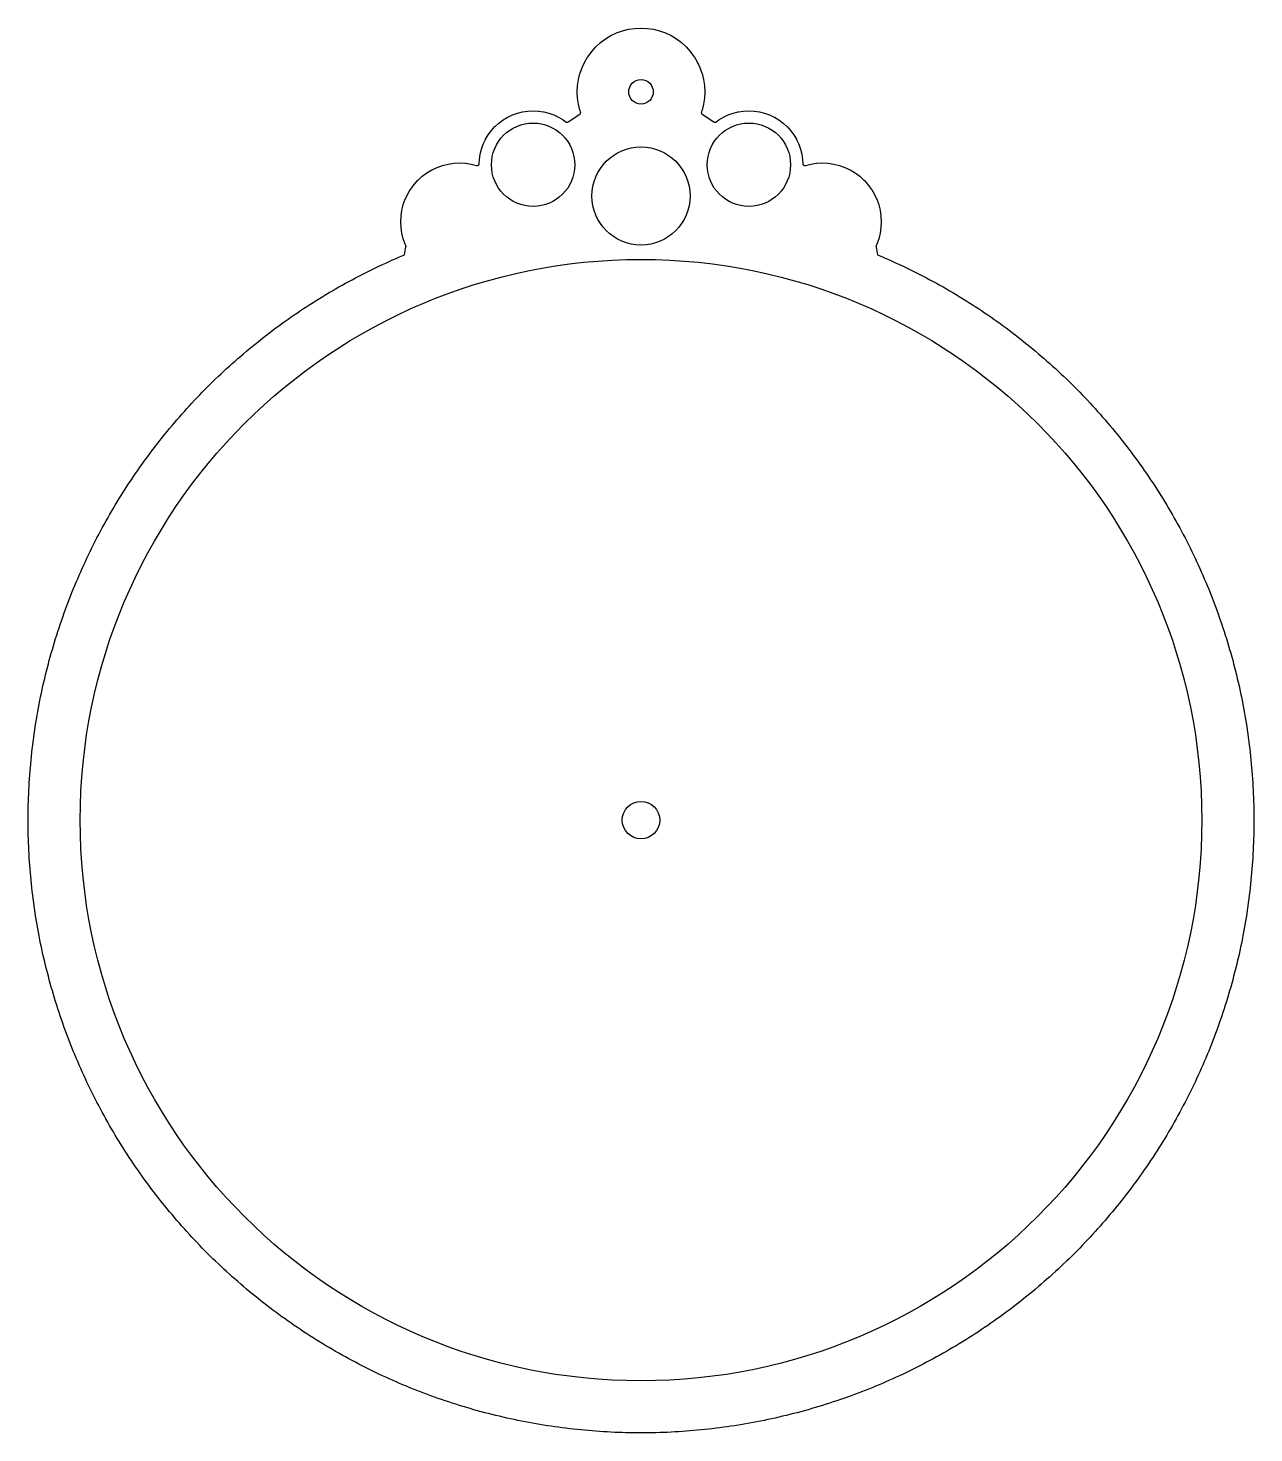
# Model space of a CAD drawing. Header units: millimetres. Extents: x -92 to 92, y -92 to 118.
import ezdxf

# ---------------------------------------------------------------- set-up
doc = ezdxf.new("R2010")
doc.units = ezdxf.units.MM
for name, color, linetype in [('CUT_INNER', 6, 'Continuous'), ('CUT_OUTER', 1, 'Continuous'), ('GUIDE', 3, 'Continuous')]:
    doc.layers.add(name, color=color, linetype=linetype)

msp = doc.modelspace()

# ---------------------------------------------------------------- linework, layer by layer
at = {"layer": 'CUT_INNER'}
for centre, radius in [((0, 108.7491), 1.83), ((-16.104, 97.8606), 6.222), ((16.104, 97.8606), 6.222), ((0, 93.1941), 7.32), ((0, 0), 2.795)]:
    msp.add_circle(centre, radius, dxfattribs=at)
at = {"layer": 'CUT_OUTER'}
msp.add_lwpolyline([(91.4983, -0.5614), (91.4931, -1.1228), (91.4845, -1.6842), (91.4724, -2.2455), (91.4569, -2.8067), (91.438, -3.3679), (91.4156, -3.9289), (91.3898, -4.4897), (91.3605, -5.0504), (91.3278, -5.6108), (91.2917, -6.1711), (91.2521, -6.7312), (91.2091, -7.2909), (91.1626, -7.8505), (91.1127, -8.4097), (91.0594, -8.9686), (91.0027, -9.5271), (90.9425, -10.0853), (90.8789, -10.6432), (90.8119, -11.2006), (90.7414, -11.7576), (90.6676, -12.3141), (90.5903, -12.8702), (90.5097, -13.4258), (90.4256, -13.9809), (90.3381, -14.5355), (90.2472, -15.0896), (90.1529, -15.643), (90.0552, -16.1959), (89.9542, -16.7481), (89.8497, -17.2998), (89.7419, -17.8508), (89.6306, -18.4011), (89.516, -18.9507), (89.3981, -19.4996), (89.2767, -20.0478), (89.1521, -20.5952), (89.024, -21.1418), (88.8926, -21.6877), (88.7579, -22.2327), (88.6198, -22.7769), (88.4783, -23.3202), (88.3336, -23.8627), (88.1855, -24.4042), (88.0341, -24.9449), (87.8794, -25.4846), (87.7214, -26.0233), (87.56, -26.561), (87.3954, -27.0978), (87.2275, -27.6335), (87.0563, -28.1682), (86.8818, -28.7019), (86.7041, -29.2344), (86.5231, -29.7659), (86.3388, -30.2962), (86.1513, -30.8254), (85.9605, -31.3535), (85.7665, -31.8803), (85.5693, -32.406), (85.3688, -32.9304), (85.1652, -33.4536), (84.9583, -33.9755), (84.7482, -34.4962), (84.535, -35.0155), (84.3185, -35.5336), (84.0989, -36.0503), (83.8761, -36.5656), (83.6502, -37.0796), (83.4211, -37.5922), (83.1889, -38.1033), (82.9535, -38.613), (82.715, -39.1213), (82.4734, -39.6281), (82.2287, -40.1334), (81.9809, -40.6372), (81.73, -41.1394), (81.4761, -41.6401), (81.219, -42.1393), (80.9589, -42.6368), (80.6958, -43.1328), (80.4296, -43.6271), (80.1604, -44.1198), (79.8882, -44.6108), (79.613, -45.1002), (79.3347, -45.5878), (79.0535, -46.0738), (78.7693, -46.558), (78.4822, -47.0404), (78.1921, -47.5211), (77.899, -48), (77.603, -48.477), (77.3041, -48.9523), (77.0023, -49.4257), (76.6976, -49.8972), (76.39, -50.3669), (76.0795, -50.8347), (75.7661, -51.3005), (75.4499, -51.7645), (75.1309, -52.2264), (74.809, -52.6864), (74.4843, -53.1445), (74.1568, -53.6005), (73.8266, -54.0545), (73.4935, -54.5065), (73.1577, -54.9564), (72.8191, -55.4043), (72.4778, -55.85), (72.1337, -56.2937), (71.7869, -56.7352), (71.4375, -57.1746), (71.0853, -57.6119), (70.7305, -58.047), (70.373, -58.4799), (70.0128, -58.9106), (69.65, -59.3391), (69.2846, -59.7653), (68.9166, -60.1893), (68.546, -60.611), (68.1728, -61.0305), (67.797, -61.4476), (67.4187, -61.8625), (67.0379, -62.275), (66.6545, -62.6852), (66.2686, -63.093), (65.8802, -63.4984), (65.4894, -63.9014), (65.096, -64.3021), (64.7003, -64.7003), (64.3021, -65.096), (63.9014, -65.4894), (63.4984, -65.8802), (63.093, -66.2686), (62.6852, -66.6545), (62.275, -67.0379), (61.8625, -67.4187), (61.4476, -67.797), (61.0305, -68.1728), (60.611, -68.546), (60.1893, -68.9166), (59.7653, -69.2846), (59.3391, -69.65), (58.9106, -70.0128), (58.4799, -70.373), (58.047, -70.7305), (57.6119, -71.0853), (57.1746, -71.4375), (56.7352, -71.7869), (56.2937, -72.1337), (55.85, -72.4778), (55.4043, -72.8191), (54.9564, -73.1577), (54.5065, -73.4935), (54.0545, -73.8266), (53.6005, -74.1568), (53.1445, -74.4843), (52.6864, -74.809), (52.2264, -75.1309), (51.7645, -75.4499), (51.3005, -75.7661), (50.8347, -76.0795), (50.3669, -76.39), (49.8972, -76.6976), (49.4257, -77.0023), (48.9523, -77.3041), (48.477, -77.603), (48, -77.899), (47.5211, -78.1921), (47.0404, -78.4822), (46.558, -78.7693), (46.0738, -79.0535), (45.5878, -79.3347), (45.1002, -79.613), (44.6108, -79.8882), (44.1198, -80.1604), (43.6271, -80.4296), (43.1328, -80.6958), (42.6368, -80.9589), (42.1393, -81.219), (41.6401, -81.4761), (41.1394, -81.73), (40.6372, -81.9809), (40.1334, -82.2287), (39.6281, -82.4734), (39.1213, -82.715), (38.613, -82.9535), (38.1033, -83.1889), (37.5922, -83.4211), (37.0796, -83.6502), (36.5656, -83.8761), (36.0503, -84.0989), (35.5336, -84.3185), (35.0155, -84.535), (34.4962, -84.7482), (33.9755, -84.9583), (33.4536, -85.1652), (32.9304, -85.3688), (32.406, -85.5693), (31.8803, -85.7665), (31.3535, -85.9605), (30.8254, -86.1513), (30.2962, -86.3388), (29.7659, -86.5231), (29.2344, -86.7041), (28.7019, -86.8818), (28.1682, -87.0563), (27.6335, -87.2275), (27.0978, -87.3954), (26.561, -87.56), (26.0233, -87.7214), (25.4846, -87.8794), (24.9449, -88.0341), (24.4042, -88.1855), (23.8627, -88.3336), (23.3202, -88.4783), (22.7769, -88.6198), (22.2327, -88.7579), (21.6877, -88.8926), (21.1418, -89.024), (20.5952, -89.1521), (20.0478, -89.2767), (19.4996, -89.3981), (18.9507, -89.516), (18.4011, -89.6306), (17.8508, -89.7419), (17.2998, -89.8497), (16.7481, -89.9542), (16.1959, -90.0552), (15.643, -90.1529), (15.0896, -90.2472), (14.5355, -90.3381), (13.9809, -90.4256), (13.4258, -90.5097), (12.8702, -90.5903), (12.3141, -90.6676), (11.7576, -90.7414), (11.2006, -90.8119), (10.6432, -90.8789), (10.0853, -90.9425), (9.5271, -91.0027), (8.9686, -91.0594), (8.4097, -91.1127), (7.8505, -91.1626), (7.2909, -91.2091), (6.7312, -91.2521), (6.1711, -91.2917), (5.6108, -91.3278), (5.0504, -91.3605), (4.4897, -91.3898), (3.9289, -91.4156), (3.3679, -91.438), (2.8067, -91.4569), (2.2455, -91.4724), (1.6842, -91.4845), (1.1228, -91.4931), (0.5614, -91.4983), (0, -91.5), (-0.5614, -91.4983), (-1.1228, -91.4931), (-1.6842, -91.4845), (-2.2455, -91.4724), (-2.8067, -91.4569), (-3.3679, -91.438), (-3.9289, -91.4156), (-4.4897, -91.3898), (-5.0504, -91.3605), (-5.6108, -91.3278), (-6.1711, -91.2917), (-6.7312, -91.2521), (-7.2909, -91.2091), (-7.8505, -91.1626), (-8.4097, -91.1127), (-8.9686, -91.0594), (-9.5271, -91.0027), (-10.0853, -90.9425), (-10.6432, -90.8789), (-11.2006, -90.8119), (-11.7576, -90.7414), (-12.3141, -90.6676), (-12.8702, -90.5903), (-13.4258, -90.5097), (-13.9809, -90.4256), (-14.5355, -90.3381), (-15.0896, -90.2472), (-15.643, -90.1529), (-16.1959, -90.0552), (-16.7481, -89.9542), (-17.2998, -89.8497), (-17.8508, -89.7419), (-18.4011, -89.6306), (-18.9507, -89.516), (-19.4996, -89.3981), (-20.0478, -89.2767), (-20.5952, -89.1521), (-21.1418, -89.024), (-21.6877, -88.8926), (-22.2327, -88.7579), (-22.7769, -88.6198), (-23.3202, -88.4783), (-23.8627, -88.3336), (-24.4042, -88.1855), (-24.9449, -88.0341), (-25.4846, -87.8794), (-26.0233, -87.7214), (-26.561, -87.56), (-27.0978, -87.3954), (-27.6335, -87.2275), (-28.1682, -87.0563), (-28.7019, -86.8818), (-29.2344, -86.7041), (-29.7659, -86.5231), (-30.2962, -86.3388), (-30.8254, -86.1513), (-31.3535, -85.9605), (-31.8803, -85.7665), (-32.406, -85.5693), (-32.9304, -85.3688), (-33.4536, -85.1652), (-33.9755, -84.9583), (-34.4962, -84.7482), (-35.0155, -84.535), (-35.5336, -84.3185), (-36.0503, -84.0989), (-36.5656, -83.8761), (-37.0796, -83.6502), (-37.5922, -83.4211), (-38.1033, -83.1889), (-38.613, -82.9535), (-39.1213, -82.715), (-39.6281, -82.4734), (-40.1334, -82.2287), (-40.6372, -81.9809), (-41.1394, -81.73), (-41.6401, -81.4761), (-42.1393, -81.219), (-42.6368, -80.9589), (-43.1328, -80.6958), (-43.6271, -80.4296), (-44.1198, -80.1604), (-44.6108, -79.8882), (-45.1002, -79.613), (-45.5878, -79.3347), (-46.0738, -79.0535), (-46.558, -78.7693), (-47.0404, -78.4822), (-47.5211, -78.1921), (-48, -77.899), (-48.477, -77.603), (-48.9523, -77.3041), (-49.4257, -77.0023), (-49.8972, -76.6976), (-50.3669, -76.39), (-50.8347, -76.0795), (-51.3005, -75.7661), (-51.7645, -75.4499), (-52.2264, -75.1309), (-52.6864, -74.809), (-53.1445, -74.4843), (-53.6005, -74.1568), (-54.0545, -73.8266), (-54.5065, -73.4935), (-54.9564, -73.1577), (-55.4043, -72.8191), (-55.85, -72.4778), (-56.2937, -72.1337), (-56.7352, -71.7869), (-57.1746, -71.4375), (-57.6119, -71.0853), (-58.047, -70.7305), (-58.4799, -70.373), (-58.9106, -70.0128), (-59.3391, -69.65), (-59.7653, -69.2846), (-60.1893, -68.9166), (-60.611, -68.546), (-61.0305, -68.1728), (-61.4476, -67.797), (-61.8625, -67.4187), (-62.275, -67.0379), (-62.6852, -66.6545), (-63.093, -66.2686), (-63.4984, -65.8802), (-63.9014, -65.4894), (-64.3021, -65.096), (-64.7003, -64.7003), (-65.096, -64.3021), (-65.4894, -63.9014), (-65.8802, -63.4984), (-66.2686, -63.093), (-66.6545, -62.6852), (-67.0379, -62.275), (-67.4187, -61.8625), (-67.797, -61.4476), (-68.1728, -61.0305), (-68.546, -60.611), (-68.9166, -60.1893), (-69.2846, -59.7653), (-69.65, -59.3391), (-70.0128, -58.9106), (-70.373, -58.4799), (-70.7305, -58.047), (-71.0853, -57.6119), (-71.4375, -57.1746), (-71.7869, -56.7352), (-72.1337, -56.2937), (-72.4778, -55.85), (-72.8191, -55.4043), (-73.1577, -54.9564), (-73.4935, -54.5065), (-73.8266, -54.0545), (-74.1568, -53.6005), (-74.4843, -53.1445), (-74.809, -52.6864), (-75.1309, -52.2264), (-75.4499, -51.7645), (-75.7661, -51.3005), (-76.0795, -50.8347), (-76.39, -50.3669), (-76.6976, -49.8972), (-77.0023, -49.4257), (-77.3041, -48.9523), (-77.603, -48.477), (-77.899, -48), (-78.1921, -47.5211), (-78.4822, -47.0404), (-78.7693, -46.558), (-79.0535, -46.0738), (-79.3347, -45.5878), (-79.613, -45.1002), (-79.8882, -44.6108), (-80.1604, -44.1198), (-80.4296, -43.6271), (-80.6958, -43.1328), (-80.9589, -42.6368), (-81.219, -42.1393), (-81.4761, -41.6401), (-81.73, -41.1394), (-81.9809, -40.6372), (-82.2287, -40.1334), (-82.4734, -39.6281), (-82.715, -39.1213), (-82.9535, -38.613), (-83.1889, -38.1033), (-83.4211, -37.5922), (-83.6502, -37.0796), (-83.8761, -36.5656), (-84.0989, -36.0503), (-84.3185, -35.5336), (-84.535, -35.0155), (-84.7482, -34.4962), (-84.9583, -33.9755), (-85.1652, -33.4536), (-85.3688, -32.9304), (-85.5693, -32.406), (-85.7665, -31.8803), (-85.9605, -31.3535), (-86.1513, -30.8254), (-86.3388, -30.2962), (-86.5231, -29.7659), (-86.7041, -29.2344), (-86.8818, -28.7019), (-87.0563, -28.1682), (-87.2275, -27.6335), (-87.3954, -27.0978), (-87.56, -26.561), (-87.7214, -26.0233), (-87.8794, -25.4846), (-88.0341, -24.9449), (-88.1855, -24.4042), (-88.3336, -23.8627), (-88.4783, -23.3202), (-88.6198, -22.7769), (-88.7579, -22.2327), (-88.8926, -21.6877), (-89.024, -21.1418), (-89.1521, -20.5952), (-89.2767, -20.0478), (-89.3981, -19.4996), (-89.516, -18.9507), (-89.6306, -18.4011), (-89.7419, -17.8508), (-89.8497, -17.2998), (-89.9542, -16.7481), (-90.0552, -16.1959), (-90.1529, -15.643), (-90.2472, -15.0896), (-90.3381, -14.5355), (-90.4256, -13.9809), (-90.5097, -13.4258), (-90.5903, -12.8702), (-90.6676, -12.3141), (-90.7414, -11.7576), (-90.8119, -11.2006), (-90.8789, -10.6432), (-90.9425, -10.0853), (-91.0027, -9.5271), (-91.0594, -8.9686), (-91.1127, -8.4097), (-91.1626, -7.8505), (-91.2091, -7.2909), (-91.2521, -6.7312), (-91.2917, -6.1711), (-91.3278, -5.6108), (-91.3605, -5.0504), (-91.3898, -4.4897), (-91.4156, -3.9289), (-91.438, -3.3679), (-91.4569, -2.8067), (-91.4724, -2.2455), (-91.4845, -1.6842), (-91.4931, -1.1228), (-91.4983, -0.5614), (-91.5, 0), (-91.4983, 0.5614), (-91.4931, 1.1228), (-91.4845, 1.6842), (-91.4724, 2.2455), (-91.4569, 2.8067), (-91.438, 3.3679), (-91.4156, 3.9289), (-91.3898, 4.4897), (-91.3605, 5.0504), (-91.3278, 5.6108), (-91.2917, 6.1711), (-91.2521, 6.7312), (-91.2091, 7.2909), (-91.1626, 7.8505), (-91.1127, 8.4097), (-91.0594, 8.9686), (-91.0027, 9.5271), (-90.9425, 10.0853), (-90.8789, 10.6432), (-90.8119, 11.2006), (-90.7414, 11.7576), (-90.6676, 12.3141), (-90.5903, 12.8702), (-90.5097, 13.4258), (-90.4256, 13.9809), (-90.3381, 14.5355), (-90.2472, 15.0896), (-90.1529, 15.643), (-90.0552, 16.1959), (-89.9542, 16.7481), (-89.8497, 17.2998), (-89.7419, 17.8508), (-89.6306, 18.4011), (-89.516, 18.9507), (-89.3981, 19.4996), (-89.2767, 20.0478), (-89.1521, 20.5952), (-89.024, 21.1418), (-88.8926, 21.6877), (-88.7579, 22.2327), (-88.6198, 22.7769), (-88.4783, 23.3202), (-88.3336, 23.8627), (-88.1855, 24.4042), (-88.0341, 24.9449), (-87.8794, 25.4846), (-87.7214, 26.0233), (-87.56, 26.561), (-87.3954, 27.0978), (-87.2275, 27.6335), (-87.0563, 28.1682), (-86.8818, 28.7019), (-86.7041, 29.2344), (-86.5231, 29.7659), (-86.3388, 30.2962), (-86.1513, 30.8254), (-85.9605, 31.3535), (-85.7665, 31.8803), (-85.5693, 32.406), (-85.3688, 32.9304), (-85.1652, 33.4536), (-84.9583, 33.9755), (-84.7482, 34.4962), (-84.535, 35.0155), (-84.3185, 35.5336), (-84.0989, 36.0503), (-83.8761, 36.5656), (-83.6502, 37.0796), (-83.4211, 37.5922), (-83.1889, 38.1033), (-82.9535, 38.613), (-82.715, 39.1213), (-82.4734, 39.6281), (-82.2287, 40.1334), (-81.9809, 40.6372), (-81.73, 41.1394), (-81.4761, 41.6401), (-81.219, 42.1393), (-80.9589, 42.6368), (-80.6958, 43.1328), (-80.4296, 43.6271), (-80.1604, 44.1198), (-79.8882, 44.6108), (-79.613, 45.1002), (-79.3347, 45.5878), (-79.0535, 46.0738), (-78.7693, 46.558), (-78.4822, 47.0404), (-78.1921, 47.5211), (-77.899, 48), (-77.603, 48.477), (-77.3041, 48.9523), (-77.0023, 49.4257), (-76.6976, 49.8972), (-76.39, 50.3669), (-76.0795, 50.8347), (-75.7661, 51.3005), (-75.4499, 51.7645), (-75.1309, 52.2264), (-74.809, 52.6864), (-74.4843, 53.1445), (-74.1568, 53.6005), (-73.8266, 54.0545), (-73.4935, 54.5065), (-73.1577, 54.9564), (-72.8191, 55.4043), (-72.4778, 55.85), (-72.1337, 56.2937), (-71.7869, 56.7352), (-71.4375, 57.1746), (-71.0853, 57.6119), (-70.7305, 58.047), (-70.373, 58.4799), (-70.0128, 58.9106), (-69.65, 59.3391), (-69.2846, 59.7653), (-68.9166, 60.1893), (-68.546, 60.611), (-68.1728, 61.0305), (-67.797, 61.4476), (-67.4187, 61.8625), (-67.0379, 62.275), (-66.6545, 62.6852), (-66.2686, 63.093), (-65.8802, 63.4984), (-65.4894, 63.9014), (-65.096, 64.3021), (-64.7003, 64.7003), (-64.3021, 65.096), (-63.9014, 65.4894), (-63.4984, 65.8802), (-63.093, 66.2686), (-62.6852, 66.6545), (-62.275, 67.0379), (-61.8625, 67.4187), (-61.4476, 67.797), (-61.0305, 68.1728), (-60.611, 68.546), (-60.1893, 68.9166), (-59.7653, 69.2846), (-59.3391, 69.65), (-58.9106, 70.0128), (-58.4799, 70.373), (-58.047, 70.7305), (-57.6119, 71.0853), (-57.1746, 71.4375), (-56.7352, 71.7869), (-56.2937, 72.1337), (-55.85, 72.4778), (-55.4043, 72.8191), (-54.9564, 73.1577), (-54.5065, 73.4935), (-54.0545, 73.8266), (-53.6005, 74.1568), (-53.1445, 74.4843), (-52.6864, 74.809), (-52.2264, 75.1309), (-51.7645, 75.4499), (-51.3005, 75.7661), (-50.8347, 76.0795), (-50.3669, 76.39), (-49.8972, 76.6976), (-49.4257, 77.0023), (-48.9523, 77.3041), (-48.477, 77.603), (-48, 77.899), (-47.5211, 78.1921), (-47.0404, 78.4822), (-46.558, 78.7693), (-46.0738, 79.0535), (-45.5878, 79.3347), (-45.1002, 79.613), (-44.6108, 79.8882), (-44.1198, 80.1604), (-43.6271, 80.4296), (-43.1328, 80.6958), (-42.6368, 80.9589), (-42.1393, 81.219), (-41.6401, 81.4761), (-41.1394, 81.73), (-40.6372, 81.9809), (-40.1334, 82.2287), (-39.6281, 82.4734), (-39.1213, 82.715), (-38.613, 82.9535), (-38.1033, 83.1889), (-37.5922, 83.4211), (-37.0796, 83.6502), (-36.5656, 83.8761), (-36.0503, 84.0989), (-35.5336, 84.3185), (-35.2866, 84.4217), (-35.0861, 85.6248), (-35.0826, 85.6549), (-35.0822, 85.6852), (-35.0848, 85.7155), (-35.0905, 85.7453), (-35.0992, 85.7743), (-35.1108, 85.8024), (-35.1962, 85.983), (-35.2018, 85.9966), (-35.4873, 86.7943), (-35.4916, 86.8084), (-35.6974, 87.6303), (-35.7003, 87.6447), (-35.8246, 88.4829), (-35.8261, 88.4975), (-35.8676, 89.3438), (-35.8676, 89.3585), (-35.8261, 90.2048), (-35.8246, 90.2194), (-35.7003, 91.0575), (-35.6974, 91.072), (-35.4916, 91.8939), (-35.4873, 91.9079), (-35.2018, 92.7057), (-35.1962, 92.7193), (-34.8339, 93.4852), (-34.827, 93.4982), (-34.3914, 94.2249), (-34.3832, 94.2372), (-33.8785, 94.9177), (-33.8692, 94.9291), (-33.3002, 95.5569), (-33.2898, 95.5673), (-32.662, 96.1363), (-32.6506, 96.1456), (-31.97, 96.6504), (-31.9578, 96.6586), (-31.2311, 97.0941), (-31.2181, 97.1011), (-30.4521, 97.4633), (-30.4386, 97.469), (-29.6408, 97.7544), (-29.6267, 97.7587), (-28.8048, 97.9646), (-28.7904, 97.9674), (-27.9523, 98.0918), (-27.9376, 98.0932), (-27.0914, 98.1348), (-27.0766, 98.1348), (-26.2304, 98.0932), (-26.2157, 98.0918), (-25.3776, 97.9674), (-25.3632, 97.9646), (-24.5413, 97.7587), (-24.5345, 97.7566), (-24.5067, 97.7496), (-24.4783, 97.7453), (-24.4497, 97.7437), (-24.4211, 97.7449), (-24.3926, 97.7487), (-24.3647, 97.7553), (-24.3376, 97.7645), (-24.3114, 97.7763), (-24.2865, 97.7905), (-24.2631, 97.807), (-24.2413, 97.8256), (-24.2215, 97.8463), (-24.2037, 97.8687), (-24.1881, 97.8928), (-24.1749, 97.9182), (-24.1641, 97.9448), (-24.156, 97.9723), (-24.1505, 98.0004), (-24.1477, 98.029), (-24.1176, 98.6425), (-24.1161, 98.6572), (-24.0024, 99.4242), (-23.9995, 99.4386), (-23.8111, 100.1909), (-23.8068, 100.2049), (-23.5456, 100.9351), (-23.5399, 100.9487), (-23.2084, 101.6497), (-23.2014, 101.6626), (-22.8028, 102.3278), (-22.7946, 102.34), (-22.3327, 102.9629), (-22.3233, 102.9742), (-21.8026, 103.5488), (-21.7922, 103.5592), (-21.2176, 104.08), (-21.2062, 104.0893), (-20.5834, 104.5512), (-20.5711, 104.5594), (-19.906, 104.9581), (-19.893, 104.965), (-19.192, 105.2966), (-19.1784, 105.3022), (-18.4483, 105.5634), (-18.4342, 105.5677), (-17.682, 105.7561), (-17.6676, 105.759), (-16.9005, 105.8728), (-16.8859, 105.8742), (-16.1114, 105.9123), (-16.0966, 105.9123), (-15.3221, 105.8742), (-15.3075, 105.8728), (-14.5404, 105.759), (-14.526, 105.7561), (-13.7738, 105.5677), (-13.7597, 105.5634), (-13.0296, 105.3022), (-13.016, 105.2966), (-12.315, 104.965), (-12.302, 104.9581), (-11.6369, 104.5594), (-11.6246, 104.5512), (-11.2295, 104.2582), (-11.2041, 104.2413), (-11.1771, 104.227), (-11.1487, 104.2156), (-11.1194, 104.2071), (-11.0893, 104.2016), (-11.0589, 104.1993), (-11.0284, 104.2), (-10.9981, 104.2038), (-10.9683, 104.2107), (-10.9394, 104.2206), (-10.9117, 104.2334), (-10.8854, 104.2489), (-9.14, 105.4028), (-9.117, 105.4196), (-9.0957, 105.4385), (-9.0763, 105.4594), (-9.059, 105.482), (-9.0439, 105.5062), (-9.0311, 105.5317), (-9.0208, 105.5582), (-9.0131, 105.5857), (-9.008, 105.6137), (-9.0056, 105.6421), (-9.006, 105.6706), (-9.009, 105.6989), (-9.0147, 105.7268), (-9.023, 105.7541), (-9.1038, 105.9799), (-9.108, 105.9939), (-9.3314, 106.8855), (-9.3342, 106.8999), (-9.4691, 107.8091), (-9.4705, 107.8238), (-9.5156, 108.7418), (-9.5156, 108.7565), (-9.4705, 109.6745), (-9.4691, 109.6892), (-9.3342, 110.5983), (-9.3314, 110.6128), (-9.108, 111.5043), (-9.1038, 111.5184), (-8.7941, 112.3838), (-8.7885, 112.3974), (-8.3955, 113.2283), (-8.3886, 113.2413), (-7.9161, 114.0296), (-7.9079, 114.0419), (-7.3604, 114.7801), (-7.351, 114.7915), (-6.7338, 115.4725), (-6.7234, 115.4829), (-6.0423, 116.1002), (-6.031, 116.1095), (-5.2927, 116.657), (-5.2805, 116.6652), (-4.4921, 117.1377), (-4.4792, 117.1446), (-3.6483, 117.5376), (-3.6347, 117.5433), (-2.7693, 117.8529), (-2.7552, 117.8572), (-1.8636, 118.0805), (-1.8492, 118.0834), (-0.94, 118.2182), (-0.9254, 118.2197), (-0.0074, 118.2648), (0.0074, 118.2648), (0.9254, 118.2197), (0.94, 118.2182), (1.8492, 118.0834), (1.8636, 118.0805), (2.7552, 117.8572), (2.7693, 117.8529), (3.6347, 117.5433), (3.6483, 117.5376), (4.4792, 117.1446), (4.4921, 117.1377), (5.2805, 116.6652), (5.2927, 116.657), (6.031, 116.1095), (6.0423, 116.1002), (6.7234, 115.4829), (6.7338, 115.4725), (7.351, 114.7915), (7.3604, 114.7801), (7.9079, 114.0419), (7.9161, 114.0296), (8.3886, 113.2413), (8.3955, 113.2283), (8.7885, 112.3974), (8.7941, 112.3838), (9.1038, 111.5184), (9.108, 111.5043), (9.3314, 110.6128), (9.3342, 110.5983), (9.4691, 109.6892), (9.4705, 109.6745), (9.5156, 108.7565), (9.5156, 108.7418), (9.4705, 107.8238), (9.4691, 107.8091), (9.3342, 106.8999), (9.3314, 106.8855), (9.108, 105.9939), (9.1038, 105.9799), (9.023, 105.7541), (9.0147, 105.7268), (9.009, 105.6989), (9.006, 105.6706), (9.0056, 105.6421), (9.008, 105.6137), (9.0131, 105.5857), (9.0208, 105.5582), (9.0311, 105.5317), (9.0439, 105.5062), (9.059, 105.482), (9.0763, 105.4594), (9.0957, 105.4385), (9.117, 105.4196), (9.14, 105.4028), (10.8854, 104.2489), (10.9117, 104.2334), (10.9394, 104.2206), (10.9683, 104.2107), (10.9981, 104.2038), (11.0284, 104.2), (11.0589, 104.1993), (11.0893, 104.2016), (11.1194, 104.2071), (11.1487, 104.2156), (11.1771, 104.227), (11.2041, 104.2413), (11.2295, 104.2582), (11.6246, 104.5512), (11.6369, 104.5594), (12.302, 104.9581), (12.315, 104.965), (13.016, 105.2966), (13.0296, 105.3022), (13.7597, 105.5634), (13.7738, 105.5677), (14.526, 105.7561), (14.5404, 105.759), (15.3075, 105.8728), (15.3221, 105.8742), (16.0966, 105.9123), (16.1114, 105.9123), (16.8859, 105.8742), (16.9005, 105.8728), (17.6676, 105.759), (17.682, 105.7561), (18.4342, 105.5677), (18.4483, 105.5634), (19.1784, 105.3022), (19.192, 105.2966), (19.893, 104.965), (19.906, 104.9581), (20.5711, 104.5594), (20.5834, 104.5512), (21.2062, 104.0893), (21.2176, 104.08), (21.7922, 103.5592), (21.8026, 103.5488), (22.3233, 102.9742), (22.3327, 102.9629), (22.7946, 102.34), (22.8028, 102.3278), (23.2014, 101.6626), (23.2084, 101.6497), (23.5399, 100.9487), (23.5456, 100.9351), (23.8068, 100.2049), (23.8111, 100.1909), (23.9995, 99.4386), (24.0024, 99.4242), (24.1161, 98.6572), (24.1176, 98.6425), (24.1477, 98.029), (24.1505, 98.0004), (24.156, 97.9723), (24.1641, 97.9448), (24.1749, 97.9182), (24.1881, 97.8928), (24.2037, 97.8687), (24.2215, 97.8463), (24.2413, 97.8256), (24.2631, 97.807), (24.2865, 97.7905), (24.3114, 97.7763), (24.3376, 97.7645), (24.3647, 97.7553), (24.3926, 97.7487), (24.4211, 97.7449), (24.4497, 97.7437), (24.4783, 97.7453), (24.5067, 97.7496), (24.5345, 97.7566), (24.5413, 97.7587), (25.3632, 97.9646), (25.3776, 97.9674), (26.2157, 98.0918), (26.2304, 98.0932), (27.0766, 98.1348), (27.0914, 98.1348), (27.9376, 98.0932), (27.9523, 98.0918), (28.7904, 97.9674), (28.8048, 97.9646), (29.6267, 97.7587), (29.6408, 97.7544), (30.4386, 97.469), (30.4521, 97.4633), (31.2181, 97.1011), (31.2311, 97.0941), (31.9578, 96.6586), (31.97, 96.6504), (32.6506, 96.1456), (32.662, 96.1363), (33.2898, 95.5673), (33.3002, 95.5569), (33.8692, 94.9291), (33.8785, 94.9177), (34.3832, 94.2372), (34.3914, 94.2249), (34.827, 93.4982), (34.8339, 93.4852), (35.1962, 92.7193), (35.2018, 92.7057), (35.4873, 91.9079), (35.4916, 91.8939), (35.6974, 91.072), (35.7003, 91.0575), (35.8246, 90.2194), (35.8261, 90.2048), (35.8676, 89.3585), (35.8676, 89.3438), (35.8261, 88.4975), (35.8246, 88.4829), (35.7003, 87.6447), (35.6974, 87.6303), (35.4916, 86.8084), (35.4873, 86.7943), (35.2018, 85.9966), (35.1962, 85.983), (35.1108, 85.8024), (35.0992, 85.7743), (35.0905, 85.7453), (35.0848, 85.7155), (35.0822, 85.6852), (35.0826, 85.6549), (35.0861, 85.6248), (35.2866, 84.4217), (35.5336, 84.3185), (36.0503, 84.0989), (36.5656, 83.8761), (37.0796, 83.6502), (37.5922, 83.4211), (38.1033, 83.1889), (38.613, 82.9535), (39.1213, 82.715), (39.6281, 82.4734), (40.1334, 82.2287), (40.6372, 81.9809), (41.1394, 81.73), (41.6401, 81.4761), (42.1393, 81.219), (42.6368, 80.9589), (43.1328, 80.6958), (43.6271, 80.4296), (44.1198, 80.1604), (44.6108, 79.8882), (45.1002, 79.613), (45.5878, 79.3347), (46.0738, 79.0535), (46.558, 78.7693), (47.0404, 78.4822), (47.5211, 78.1921), (48, 77.899), (48.477, 77.603), (48.9523, 77.3041), (49.4257, 77.0023), (49.8972, 76.6976), (50.3669, 76.39), (50.8347, 76.0795), (51.3005, 75.7661), (51.7645, 75.4499), (52.2264, 75.1309), (52.6864, 74.809), (53.1445, 74.4843), (53.6005, 74.1568), (54.0545, 73.8266), (54.5065, 73.4935), (54.9564, 73.1577), (55.4043, 72.8191), (55.85, 72.4778), (56.2937, 72.1337), (56.7352, 71.7869), (57.1746, 71.4375), (57.6119, 71.0853), (58.047, 70.7305), (58.4799, 70.373), (58.9106, 70.0128), (59.3391, 69.65), (59.7653, 69.2846), (60.1893, 68.9166), (60.611, 68.546), (61.0305, 68.1728), (61.4476, 67.797), (61.8625, 67.4187), (62.275, 67.0379), (62.6852, 66.6545), (63.093, 66.2686), (63.4984, 65.8802), (63.9014, 65.4894), (64.3021, 65.096), (64.7003, 64.7003), (65.096, 64.3021), (65.4894, 63.9014), (65.8802, 63.4984), (66.2686, 63.093), (66.6545, 62.6852), (67.0379, 62.275), (67.4187, 61.8625), (67.797, 61.4476), (68.1728, 61.0305), (68.546, 60.611), (68.9166, 60.1893), (69.2846, 59.7653), (69.65, 59.3391), (70.0128, 58.9106), (70.373, 58.4799), (70.7305, 58.047), (71.0853, 57.6119), (71.4375, 57.1746), (71.7869, 56.7352), (72.1337, 56.2937), (72.4778, 55.85), (72.8191, 55.4043), (73.1577, 54.9564), (73.4935, 54.5065), (73.8266, 54.0545), (74.1568, 53.6005), (74.4843, 53.1445), (74.809, 52.6864), (75.1309, 52.2264), (75.4499, 51.7645), (75.7661, 51.3005), (76.0795, 50.8347), (76.39, 50.3669), (76.6976, 49.8972), (77.0023, 49.4257), (77.3041, 48.9523), (77.603, 48.477), (77.899, 48), (78.1921, 47.5211), (78.4822, 47.0404), (78.7693, 46.558), (79.0535, 46.0738), (79.3347, 45.5878), (79.613, 45.1002), (79.8882, 44.6108), (80.1604, 44.1198), (80.4296, 43.6271), (80.6958, 43.1328), (80.9589, 42.6368), (81.219, 42.1393), (81.4761, 41.6401), (81.73, 41.1394), (81.9809, 40.6372), (82.2287, 40.1334), (82.4734, 39.6281), (82.715, 39.1213), (82.9535, 38.613), (83.1889, 38.1033), (83.4211, 37.5922), (83.6502, 37.0796), (83.8761, 36.5656), (84.0989, 36.0503), (84.3185, 35.5336), (84.535, 35.0155), (84.7482, 34.4962), (84.9583, 33.9755), (85.1652, 33.4536), (85.3688, 32.9304), (85.5693, 32.406), (85.7665, 31.8803), (85.9605, 31.3535), (86.1513, 30.8254), (86.3388, 30.2962), (86.5231, 29.7659), (86.7041, 29.2344), (86.8818, 28.7019), (87.0563, 28.1682), (87.2275, 27.6335), (87.3954, 27.0978), (87.56, 26.561), (87.7214, 26.0233), (87.8794, 25.4846), (88.0341, 24.9449), (88.1855, 24.4042), (88.3336, 23.8627), (88.4783, 23.3202), (88.6198, 22.7769), (88.7579, 22.2327), (88.8926, 21.6877), (89.024, 21.1418), (89.1521, 20.5952), (89.2767, 20.0478), (89.3981, 19.4996), (89.516, 18.9507), (89.6306, 18.4011), (89.7419, 17.8508), (89.8497, 17.2998), (89.9542, 16.7481), (90.0552, 16.1959), (90.1529, 15.643), (90.2472, 15.0896), (90.3381, 14.5355), (90.4256, 13.9809), (90.5097, 13.4258), (90.5903, 12.8702), (90.6676, 12.3141), (90.7414, 11.7576), (90.8119, 11.2006), (90.8789, 10.6432), (90.9425, 10.0853), (91.0027, 9.5271), (91.0594, 8.9686), (91.1127, 8.4097), (91.1626, 7.8505), (91.2091, 7.2909), (91.2521, 6.7312), (91.2917, 6.1711), (91.3278, 5.6108), (91.3605, 5.0504), (91.3898, 4.4897), (91.4156, 3.9289), (91.438, 3.3679), (91.4569, 2.8067), (91.4724, 2.2455), (91.4845, 1.6842), (91.4931, 1.1228), (91.4983, 0.5614), (91.5, 0)], close=True, dxfattribs=at)
at = {"layer": 'GUIDE'}
msp.add_circle((0, 0), 83.7225, dxfattribs=at)

doc.saveas('drawing.dxf')
